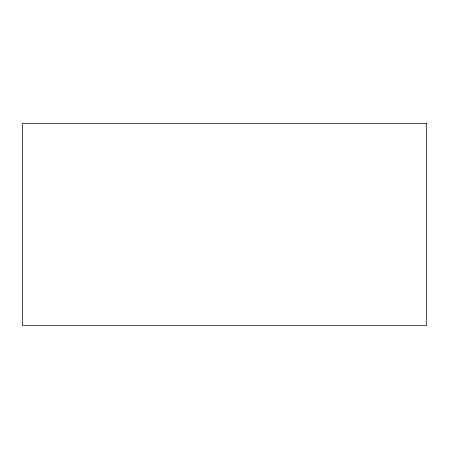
<?xml version="1.0" encoding="UTF-8"?>
<svg xmlns="http://www.w3.org/2000/svg" width="449" height="449" viewBox="0 0 449 449"><rect width="100%" height="100%" fill="white"/><g stroke="black" fill="none" stroke-linecap="round" stroke-linejoin="round"><path stroke-width="0.67" d="M426.55 123.475L22.45 123.475L22.45 325.525L426.55 325.525L426.55 123.475"/></g></svg>
